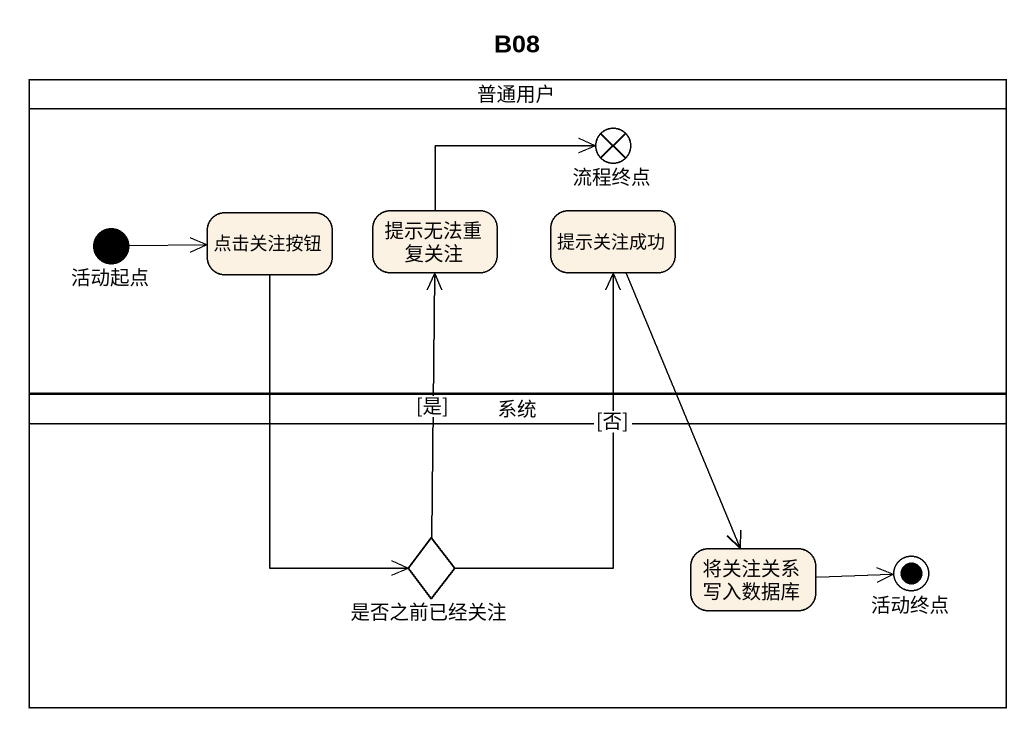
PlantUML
@startuml
title B08
hide empty description
state 普通用户 <<partition>> {
  state 流程终点 <<end>>
  state 点击关注按钮
  state 提示无法重复关注
  state 提示关注成功
  state 活动起点 <<start>>
}
state 系统 <<partition>> {
  state 是否之前已经关注 <<choice>>
  state 将关注关系写入数据库
  state 活动终点 <<end>>
}
点击关注按钮 --> 是否之前已经关注
提示无法重复关注 -right-> 流程终点
提示关注成功 --> 将关注关系写入数据库
活动起点 -right-> 点击关注按钮
是否之前已经关注 -up-> 提示无法重复关注 : [是]
是否之前已经关注 -up-> 提示关注成功 : [否]
将关注关系写入数据库 -right-> 活动终点
@enduml
